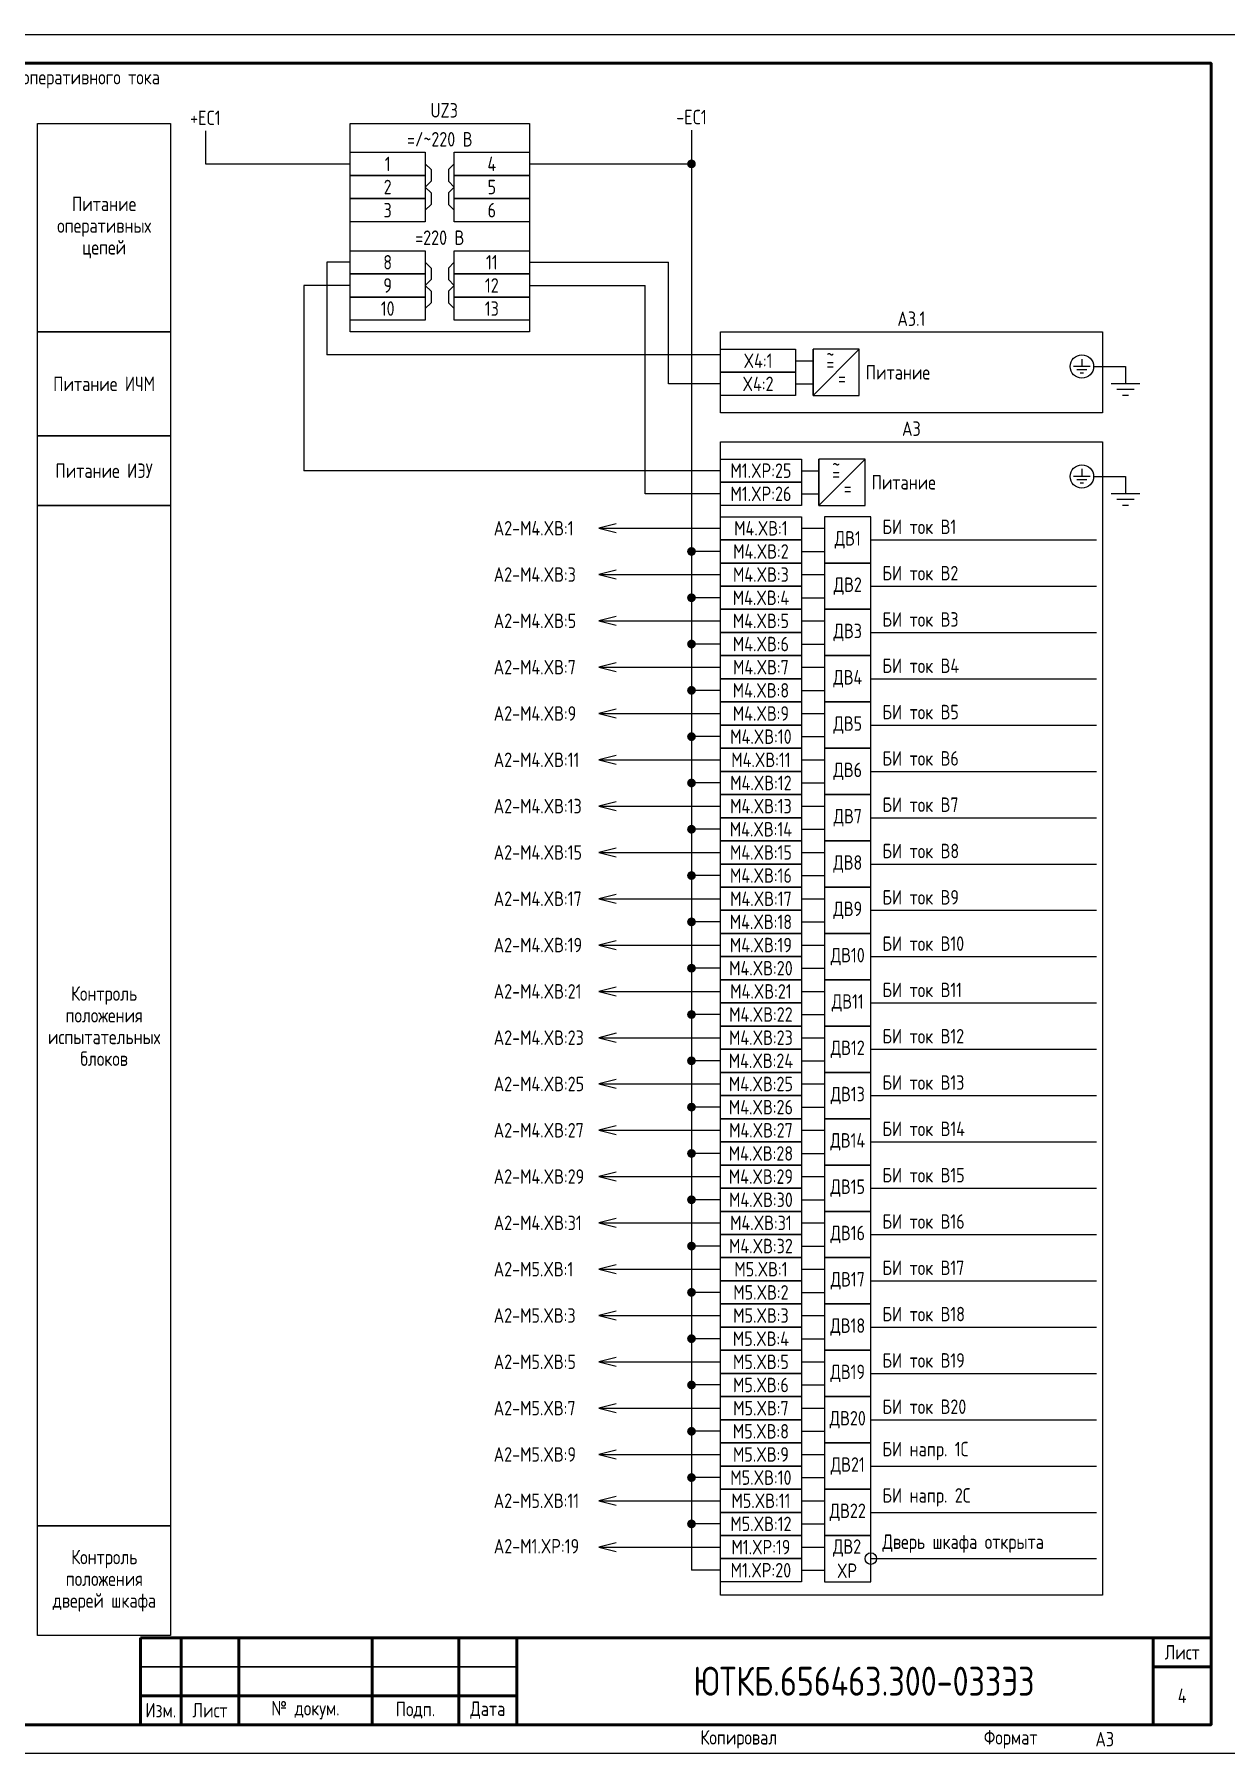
# Model space of a CAD drawing. Header units: millimetres. Extents: x -1050 to 7068, y 0 to 517.
# Drawn here: x 1471.8 to 1677.7, y 0 to 297 of the extents above; entities that cross this region are included whole.
import ezdxf

# ---------------------------------------------------------------- set-up
doc = ezdxf.new("R2010")
doc.units = ezdxf.units.MM
doc.styles.add('Gost_type_A', font='GOST_A.TTF')

# ---------------------------------------------------------------- blocks, each defined once
blk = doc.blocks.new('Формат_А3')
blk.add_lwpolyline([(-420, 297), (0, 297), (0, 0), (-420, 0)], close=True)
at = {"lineweight": 50}
blk.add_lwpolyline([(-400, 292), (-5, 292), (-5, 5), (-400, 5)], close=True, dxfattribs=at)
blk = doc.blocks.new('Штамп малый нижний')
at = {"lineweight": 50}
for points in [[(-185, 15), (-178, 15), (-178, 5), (-185, 5)], [(-178, 15), (-168, 15), (-168, 5), (-178, 5)], [(-168, 15), (-145, 15), (-145, 5), (-168, 5)], [(-145, 15), (-130, 15), (-130, 5), (-145, 5)], [(-130, 15), (-120, 15), (-120, 5), (-130, 5)], [(-120, 15), (-10, 15), (-10, 0), (-120, 0)], [(-10, 15), (0, 15), (0, 10), (-10, 10)], [(-10, 10), (0, 10), (0, 0), (-10, 0)], [(-185, 5), (-178, 5), (-178, 0), (-185, 0)], [(-178, 5), (-168, 5), (-168, 0), (-178, 0)], [(-168, 5), (-145, 5), (-145, 0), (-168, 0)], [(-145, 5), (-130, 5), (-130, 0), (-145, 0)], [(-130, 5), (-120, 5), (-120, 0), (-130, 0)]]:
    blk.add_lwpolyline(points, close=True, dxfattribs=at)
for points in [[(-185, 15), (-178, 15), (-178, 10), (-185, 10)], [(-178, 15), (-168, 15), (-168, 10), (-178, 10)], [(-168, 15), (-145, 15), (-145, 10), (-168, 10)], [(-145, 15), (-130, 15), (-130, 10), (-145, 10)], [(-130, 15), (-120, 15), (-120, 10), (-130, 10)], [(-185, 10), (-178, 10), (-178, 5), (-185, 5)], [(-178, 10), (-168, 10), (-168, 5), (-178, 5)], [(-168, 10), (-145, 10), (-145, 5), (-168, 5)], [(-145, 10), (-130, 10), (-130, 5), (-145, 5)], [(-130, 10), (-120, 10), (-120, 5), (-130, 5)]]:
    blk.add_lwpolyline(points, close=True)
at = {"char_height": 2.5, "style": 'Gost_type_A'}
for s, insert, width, attachment_point in [('Лист', (-5, 12.5), 10, 5), ('Изм.', (-181.5, 2.5), 7, 5), ('Лист', (-173, 2.5), 10, 5), ('№ докум.', (-156.5, 2.5), 23, 5), ('Подп.', (-137.5, 2.5), 15, 5), ('Дата', (-125, 2.5), 10, 5), ('Копировал', (-75, -2.53), 13.1202, 6), ('Формат', (-30, -2.53), 13.1202, 6)]:
    blk.add_mtext(s, dxfattribs=dict(at, insert=insert, width=width, attachment_point=attachment_point))
blk = doc.blocks.new('POINT')
at = {"const_width": 0.75}
blk.add_lwpolyline([(-0.375, 0, 1), (0.375, 0, 1)], format="xyb", close=True, dxfattribs=at)

msp = doc.modelspace()

# ---------------------------------------------------------------- linework, layer by layer
for p, q in [((1501.39, 280.34), (1501.39, 274.63)), ((1585.39, 280.47), (1585.39, 31.68)), ((1501.39, 274.63), (1526.39, 274.63)), ((1557.39, 274.63), (1585.39, 274.63)), ((1526.39, 257.63), (1522.39, 257.63)), ((1522.39, 257.63), (1522.39, 241.63)), ((1557.39, 257.63), (1581.39, 257.63)), ((1581.39, 236.63), (1581.39, 257.63)), ((1518.39, 253.63), (1518.39, 221.63)), ((1526.39, 253.63), (1518.39, 253.63)), ((1557.39, 253.63), (1577.39, 253.63)), ((1577.39, 217.63), (1577.39, 253.63)), ((1590.39, 241.63), (1522.39, 241.63)), ((1606.39, 234.63), (1606.39, 242.63)), ((1606.39, 234.63), (1614.39, 242.63)), ((1654.88, 239.63), (1660.39, 239.63)), ((1590.39, 236.63), (1581.39, 236.63)), ((1607.39, 215.63), (1607.39, 223.63)), ((1607.39, 215.63), (1615.39, 223.63)), ((1590.39, 221.63), (1518.39, 221.63)), ((1654.88, 220.63), (1660.39, 220.63)), ((1590.39, 217.63), (1577.39, 217.63)), ((1569.39, 211.68), (1590.39, 211.68)), ((1604.39, 211.68), (1608.39, 211.68)), ((1616.39, 209.68), (1655.39, 209.68)), ((1590.39, 207.68), (1585.39, 207.68)), ((1604.39, 207.68), (1608.39, 207.68)), ((1569.39, 203.68), (1590.39, 203.68)), ((1604.39, 203.68), (1608.39, 203.68)), ((1590.39, 199.68), (1585.39, 199.68)), ((1604.39, 199.68), (1608.39, 199.68)), ((1616.39, 201.68), (1655.39, 201.68)), ((1569.39, 195.68), (1590.39, 195.68)), ((1604.39, 195.68), (1608.39, 195.68)), ((1616.39, 193.68), (1655.39, 193.68)), ((1590.39, 191.68), (1585.39, 191.68)), ((1604.39, 191.68), (1608.39, 191.68)), ((1569.39, 187.68), (1590.39, 187.68)), ((1604.39, 187.68), (1608.39, 187.68)), ((1616.39, 185.68), (1655.39, 185.68)), ((1590.39, 183.68), (1585.39, 183.68)), ((1604.39, 183.68), (1608.39, 183.68)), ((1569.39, 179.68), (1590.39, 179.68)), ((1604.39, 179.68), (1608.39, 179.68)), ((1590.39, 175.68), (1585.39, 175.68)), ((1604.39, 175.68), (1608.39, 175.68)), ((1616.39, 177.68), (1655.39, 177.68)), ((1569.39, 171.68), (1590.39, 171.68)), ((1604.39, 171.68), (1608.39, 171.68)), ((1616.39, 169.68), (1655.39, 169.68)), ((1590.39, 167.68), (1585.39, 167.68)), ((1604.39, 167.68), (1608.39, 167.68)), ((1569.39, 163.68), (1590.39, 163.68)), ((1604.39, 163.68), (1608.39, 163.68)), ((1616.39, 161.68), (1655.39, 161.68)), ((1590.39, 159.68), (1585.39, 159.68)), ((1604.39, 159.68), (1608.39, 159.68)), ((1569.39, 155.68), (1590.39, 155.68)), ((1604.39, 155.68), (1608.39, 155.68)), ((1590.39, 151.68), (1585.39, 151.68)), ((1604.39, 151.68), (1608.39, 151.68)), ((1616.39, 153.68), (1655.39, 153.68)), ((1569.39, 147.68), (1590.39, 147.68)), ((1604.39, 147.68), (1608.39, 147.68)), ((1616.39, 145.68), (1655.39, 145.68)), ((1590.39, 143.68), (1585.39, 143.68)), ((1604.39, 143.68), (1608.39, 143.68)), ((1569.39, 139.68), (1590.39, 139.68)), ((1604.39, 139.68), (1608.39, 139.68)), ((1616.39, 137.68), (1655.39, 137.68)), ((1590.39, 135.68), (1585.39, 135.68)), ((1604.39, 135.68), (1608.39, 135.68)), ((1569.39, 131.68), (1590.39, 131.68)), ((1604.39, 131.68), (1608.39, 131.68)), ((1616.39, 129.68), (1655.39, 129.68)), ((1590.39, 127.68), (1585.39, 127.68)), ((1604.39, 127.68), (1608.39, 127.68)), ((1569.39, 123.68), (1590.39, 123.68)), ((1604.39, 123.68), (1608.39, 123.68)), ((1590.39, 119.68), (1585.39, 119.68)), ((1604.39, 119.68), (1608.39, 119.68)), ((1616.39, 121.68), (1655.39, 121.68)), ((1569.39, 115.68), (1590.39, 115.68)), ((1604.39, 115.68), (1608.39, 115.68)), ((1616.39, 113.68), (1655.39, 113.68)), ((1590.39, 111.68), (1585.39, 111.68)), ((1604.39, 111.68), (1608.39, 111.68)), ((1569.39, 107.68), (1590.39, 107.68)), ((1604.39, 107.68), (1608.39, 107.68)), ((1616.39, 105.68), (1655.39, 105.68)), ((1590.39, 103.68), (1585.39, 103.68)), ((1604.39, 103.68), (1608.39, 103.68)), ((1569.39, 99.68), (1590.39, 99.68)), ((1604.39, 99.68), (1608.39, 99.68)), ((1590.39, 95.68), (1585.39, 95.68)), ((1604.39, 95.68), (1608.39, 95.68)), ((1616.39, 97.68), (1655.39, 97.68)), ((1569.39, 91.68), (1590.39, 91.68)), ((1604.39, 91.68), (1608.39, 91.68)), ((1616.39, 89.68), (1655.39, 89.68)), ((1590.39, 87.68), (1585.39, 87.68)), ((1604.39, 87.68), (1608.39, 87.68)), ((1569.39, 83.68), (1590.39, 83.68)), ((1604.39, 83.68), (1608.39, 83.68)), ((1616.39, 81.68), (1655.39, 81.68)), ((1590.39, 79.68), (1585.39, 79.68)), ((1604.39, 79.68), (1608.39, 79.68)), ((1569.39, 75.68), (1590.39, 75.68)), ((1604.39, 75.68), (1608.39, 75.68)), ((1590.39, 71.68), (1585.39, 71.68)), ((1604.39, 71.68), (1608.39, 71.68)), ((1616.39, 73.68), (1655.39, 73.68)), ((1569.39, 67.68), (1590.39, 67.68)), ((1604.39, 67.68), (1608.39, 67.68)), ((1616.39, 65.68), (1655.39, 65.68)), ((1590.39, 63.68), (1585.39, 63.68)), ((1604.39, 63.68), (1608.39, 63.68)), ((1569.39, 59.68), (1590.39, 59.68)), ((1604.39, 59.68), (1608.39, 59.68)), ((1616.39, 57.68), (1655.39, 57.68)), ((1590.39, 55.68), (1585.39, 55.68)), ((1604.39, 55.68), (1608.39, 55.68)), ((1569.39, 51.68), (1590.39, 51.68)), ((1604.39, 51.68), (1608.39, 51.68)), ((1590.39, 47.68), (1585.39, 47.68)), ((1604.39, 47.68), (1608.39, 47.68)), ((1616.39, 49.68), (1655.39, 49.68)), ((1569.39, 43.68), (1590.39, 43.68)), ((1604.39, 43.68), (1608.39, 43.68)), ((1616.39, 41.68), (1655.39, 41.68)), ((1590.39, 39.68), (1585.39, 39.68)), ((1604.39, 39.68), (1608.39, 39.68)), ((1569.39, 35.68), (1590.39, 35.68)), ((1604.39, 35.68), (1608.39, 35.68)), ((1616.39, 33.68), (1655.39, 33.68)), ((1590.39, 31.68), (1585.39, 31.68)), ((1604.39, 31.68), (1608.39, 31.68))]:
    msp.add_line(p, q)
at = {"ltscale": 4}
for p, q in [((1603.39, 240.63), (1606.39, 240.63)), ((1603.39, 236.63), (1606.39, 236.63)), ((1604.39, 221.63), (1607.39, 221.63)), ((1604.39, 217.63), (1607.39, 217.63))]:
    msp.add_line(p, q, dxfattribs=at)
at = {"ltscale": 4.32}
for p, q in [((1652.86, 240.92), (1652.86, 239.63)), ((1654.28, 239.63), (1651.43, 239.63)), ((1653.71, 239.06), (1652, 239.06)), ((1653.14, 238.49), (1652.57, 238.49)), ((1660.39, 239.63), (1660.39, 236.63)), ((1662.89, 236.63), (1657.89, 236.63)), ((1661.89, 235.63), (1658.89, 235.63)), ((1660.89, 234.63), (1659.89, 234.63)), ((1654.28, 220.63), (1651.43, 220.63)), ((1653.71, 220.06), (1652, 220.06)), ((1652.86, 221.92), (1652.86, 220.63)), ((1660.39, 220.63), (1660.39, 217.63)), ((1653.14, 219.49), (1652.57, 219.49)), ((1662.89, 217.63), (1657.89, 217.63)), ((1661.89, 216.63), (1658.89, 216.63)), ((1660.89, 215.63), (1659.89, 215.63))]:
    msp.add_line(p, q, dxfattribs=at)
for points in [[(1495.39, 245.63), (1472.39, 245.63), (1472.39, 281.63), (1495.39, 281.63)], [(1526.39, 281.63), (1557.39, 281.63), (1557.39, 245.63), (1526.39, 245.63)], [(1526.39, 276.63), (1539.39, 276.63), (1539.39, 272.63), (1526.39, 272.63)], [(1544.39, 276.63), (1557.39, 276.63), (1557.39, 272.63), (1544.39, 272.63)], [(1526.39, 272.63), (1539.39, 272.63), (1539.39, 268.63), (1526.39, 268.63)], [(1544.39, 272.63), (1557.39, 272.63), (1557.39, 268.63), (1544.39, 268.63)], [(1526.39, 268.63), (1539.39, 268.63), (1539.39, 264.63), (1526.39, 264.63)], [(1544.39, 268.63), (1557.39, 268.63), (1557.39, 264.63), (1544.39, 264.63)], [(1526.39, 259.63), (1539.39, 259.63), (1539.39, 255.63), (1526.39, 255.63)], [(1544.39, 259.63), (1557.39, 259.63), (1557.39, 255.63), (1544.39, 255.63)], [(1526.39, 255.63), (1539.39, 255.63), (1539.39, 251.63), (1526.39, 251.63)], [(1544.39, 255.63), (1557.39, 255.63), (1557.39, 251.63), (1544.39, 251.63)], [(1526.39, 251.63), (1539.39, 251.63), (1539.39, 247.63), (1526.39, 247.63)], [(1544.39, 251.63), (1557.39, 251.63), (1557.39, 247.63), (1544.39, 247.63)], [(1495.39, 227.63), (1472.39, 227.63), (1472.39, 245.63), (1495.39, 245.63)], [(1590.39, 245.63), (1656.39, 245.63), (1656.39, 231.63), (1590.39, 231.63)], [(1590.39, 242.63), (1603.39, 242.63), (1603.39, 238.63), (1590.39, 238.63)], [(1590.39, 238.63), (1603.39, 238.63), (1603.39, 234.63), (1590.39, 234.63)], [(1495.39, 215.63), (1472.39, 215.63), (1472.39, 227.63), (1495.39, 227.63)], [(1590.39, 226.63), (1656.39, 226.63), (1656.39, 27.39), (1590.39, 27.39)], [(1590.39, 223.63), (1604.39, 223.63), (1604.39, 219.63), (1590.39, 219.63)], [(1590.39, 219.63), (1604.39, 219.63), (1604.39, 215.63), (1590.39, 215.63)], [(1495.39, 39.33), (1472.39, 39.33), (1472.39, 215.63), (1495.39, 215.63)], [(1590.39, 213.68), (1604.39, 213.68), (1604.39, 209.68), (1590.39, 209.68)], [(1590.39, 209.68), (1604.39, 209.68), (1604.39, 205.68), (1590.39, 205.68)], [(1590.39, 205.68), (1604.39, 205.68), (1604.39, 201.68), (1590.39, 201.68)], [(1590.39, 201.68), (1604.39, 201.68), (1604.39, 197.68), (1590.39, 197.68)], [(1590.39, 197.68), (1604.39, 197.68), (1604.39, 193.68), (1590.39, 193.68)], [(1590.39, 193.68), (1604.39, 193.68), (1604.39, 189.68), (1590.39, 189.68)], [(1590.39, 189.68), (1604.39, 189.68), (1604.39, 185.68), (1590.39, 185.68)], [(1590.39, 185.68), (1604.39, 185.68), (1604.39, 181.68), (1590.39, 181.68)], [(1590.39, 181.68), (1604.39, 181.68), (1604.39, 177.68), (1590.39, 177.68)], [(1590.39, 177.68), (1604.39, 177.68), (1604.39, 173.68), (1590.39, 173.68)], [(1590.39, 173.68), (1604.39, 173.68), (1604.39, 169.68), (1590.39, 169.68)], [(1590.39, 169.68), (1604.39, 169.68), (1604.39, 165.68), (1590.39, 165.68)], [(1590.39, 165.68), (1604.39, 165.68), (1604.39, 161.68), (1590.39, 161.68)], [(1590.39, 161.68), (1604.39, 161.68), (1604.39, 157.68), (1590.39, 157.68)], [(1590.39, 157.68), (1604.39, 157.68), (1604.39, 153.68), (1590.39, 153.68)], [(1590.39, 153.68), (1604.39, 153.68), (1604.39, 149.68), (1590.39, 149.68)], [(1590.39, 149.68), (1604.39, 149.68), (1604.39, 145.68), (1590.39, 145.68)], [(1590.39, 145.68), (1604.39, 145.68), (1604.39, 141.68), (1590.39, 141.68)], [(1590.39, 141.68), (1604.39, 141.68), (1604.39, 137.68), (1590.39, 137.68)], [(1590.39, 137.68), (1604.39, 137.68), (1604.39, 133.68), (1590.39, 133.68)], [(1590.39, 133.68), (1604.39, 133.68), (1604.39, 129.68), (1590.39, 129.68)], [(1590.39, 129.68), (1604.39, 129.68), (1604.39, 125.68), (1590.39, 125.68)], [(1590.39, 125.68), (1604.39, 125.68), (1604.39, 121.68), (1590.39, 121.68)], [(1590.39, 121.68), (1604.39, 121.68), (1604.39, 117.68), (1590.39, 117.68)], [(1590.39, 117.68), (1604.39, 117.68), (1604.39, 113.68), (1590.39, 113.68)], [(1590.39, 113.68), (1604.39, 113.68), (1604.39, 109.68), (1590.39, 109.68)], [(1590.39, 109.68), (1604.39, 109.68), (1604.39, 105.68), (1590.39, 105.68)], [(1590.39, 105.68), (1604.39, 105.68), (1604.39, 101.68), (1590.39, 101.68)], [(1590.39, 101.68), (1604.39, 101.68), (1604.39, 97.68), (1590.39, 97.68)], [(1590.39, 97.68), (1604.39, 97.68), (1604.39, 93.68), (1590.39, 93.68)], [(1590.39, 93.68), (1604.39, 93.68), (1604.39, 89.68), (1590.39, 89.68)], [(1590.39, 89.68), (1604.39, 89.68), (1604.39, 85.68), (1590.39, 85.68)], [(1590.39, 85.68), (1604.39, 85.68), (1604.39, 81.68), (1590.39, 81.68)], [(1590.39, 81.68), (1604.39, 81.68), (1604.39, 77.68), (1590.39, 77.68)], [(1590.39, 77.68), (1604.39, 77.68), (1604.39, 73.68), (1590.39, 73.68)], [(1590.39, 73.68), (1604.39, 73.68), (1604.39, 69.68), (1590.39, 69.68)], [(1590.39, 69.68), (1604.39, 69.68), (1604.39, 65.68), (1590.39, 65.68)], [(1590.39, 65.68), (1604.39, 65.68), (1604.39, 61.68), (1590.39, 61.68)], [(1590.39, 61.68), (1604.39, 61.68), (1604.39, 57.68), (1590.39, 57.68)], [(1590.39, 57.68), (1604.39, 57.68), (1604.39, 53.68), (1590.39, 53.68)], [(1590.39, 53.68), (1604.39, 53.68), (1604.39, 49.68), (1590.39, 49.68)], [(1590.39, 49.68), (1604.39, 49.68), (1604.39, 45.68), (1590.39, 45.68)], [(1590.39, 45.68), (1604.39, 45.68), (1604.39, 41.68), (1590.39, 41.68)], [(1590.39, 41.68), (1604.39, 41.68), (1604.39, 37.68), (1590.39, 37.68)], [(1495.39, 20.42), (1472.39, 20.42), (1472.39, 39.33), (1495.39, 39.33)], [(1590.39, 37.68), (1604.39, 37.68), (1604.39, 33.68), (1590.39, 33.68)], [(1590.39, 33.68), (1604.39, 33.68), (1604.39, 29.68), (1590.39, 29.68)]]:
    msp.add_lwpolyline(points, close=True)
for points in [[(1539.39, 274.63), (1540.39, 273.63), (1540.39, 271.63), (1539.39, 270.63)], [(1544.39, 274.63), (1543.39, 273.63), (1543.39, 271.63), (1544.39, 270.63)], [(1539.39, 270.63), (1540.39, 269.63), (1540.39, 267.63), (1539.39, 266.63)], [(1544.39, 270.63), (1543.39, 269.63), (1543.39, 267.63), (1544.39, 266.63)], [(1539.39, 257.63), (1540.39, 256.63), (1540.39, 254.63), (1539.39, 253.63)], [(1544.39, 257.63), (1543.39, 256.63), (1543.39, 254.63), (1544.39, 253.63)], [(1539.39, 253.63), (1540.39, 252.63), (1540.39, 250.63), (1539.39, 249.63)], [(1544.39, 253.63), (1543.39, 252.63), (1543.39, 250.63), (1544.39, 249.63)], [(1572.39, 212.43), (1569.39, 211.68), (1572.39, 210.93)], [(1572.39, 204.43), (1569.39, 203.68), (1572.39, 202.93)], [(1572.39, 196.43), (1569.39, 195.68), (1572.39, 194.93)], [(1572.39, 188.43), (1569.39, 187.68), (1572.39, 186.93)], [(1572.39, 180.43), (1569.39, 179.68), (1572.39, 178.93)], [(1572.39, 172.43), (1569.39, 171.68), (1572.39, 170.93)], [(1572.39, 164.43), (1569.39, 163.68), (1572.39, 162.93)], [(1572.39, 156.43), (1569.39, 155.68), (1572.39, 154.93)], [(1572.39, 148.43), (1569.39, 147.68), (1572.39, 146.93)], [(1572.39, 140.43), (1569.39, 139.68), (1572.39, 138.93)], [(1572.39, 132.43), (1569.39, 131.68), (1572.39, 130.93)], [(1572.39, 124.43), (1569.39, 123.68), (1572.39, 122.93)], [(1572.39, 116.43), (1569.39, 115.68), (1572.39, 114.93)], [(1572.39, 108.43), (1569.39, 107.68), (1572.39, 106.93)], [(1572.39, 100.43), (1569.39, 99.68), (1572.39, 98.93)], [(1572.39, 92.43), (1569.39, 91.68), (1572.39, 90.93)], [(1572.39, 84.43), (1569.39, 83.68), (1572.39, 82.93)], [(1572.39, 76.43), (1569.39, 75.68), (1572.39, 74.93)], [(1572.39, 68.43), (1569.39, 67.68), (1572.39, 66.93)], [(1572.39, 60.43), (1569.39, 59.68), (1572.39, 58.93)], [(1572.39, 52.43), (1569.39, 51.68), (1572.39, 50.93)], [(1572.39, 44.43), (1569.39, 43.68), (1572.39, 42.93)], [(1572.39, 36.43), (1569.39, 35.68), (1572.39, 34.93)]]:
    msp.add_lwpolyline(points)
at = {"ltscale": 4}
for points in [[(1606.39, 234.63), (1614.39, 234.63), (1614.39, 242.63), (1606.39, 242.63)], [(1607.39, 215.63), (1615.39, 215.63), (1615.39, 223.63), (1607.39, 223.63)], [(1608.39, 205.68), (1616.39, 205.68), (1616.39, 213.68), (1608.39, 213.68)], [(1608.39, 197.68), (1616.39, 197.68), (1616.39, 205.68), (1608.39, 205.68)], [(1608.39, 189.68), (1616.39, 189.68), (1616.39, 197.68), (1608.39, 197.68)], [(1608.39, 181.68), (1616.39, 181.68), (1616.39, 189.68), (1608.39, 189.68)], [(1608.39, 173.68), (1616.39, 173.68), (1616.39, 181.68), (1608.39, 181.68)], [(1608.39, 165.68), (1616.39, 165.68), (1616.39, 173.68), (1608.39, 173.68)], [(1608.39, 157.68), (1616.39, 157.68), (1616.39, 165.68), (1608.39, 165.68)], [(1608.39, 149.68), (1616.39, 149.68), (1616.39, 157.68), (1608.39, 157.68)], [(1608.39, 141.68), (1616.39, 141.68), (1616.39, 149.68), (1608.39, 149.68)], [(1608.39, 133.68), (1616.39, 133.68), (1616.39, 141.68), (1608.39, 141.68)], [(1608.39, 125.68), (1616.39, 125.68), (1616.39, 133.68), (1608.39, 133.68)], [(1608.39, 117.68), (1616.39, 117.68), (1616.39, 125.68), (1608.39, 125.68)], [(1608.39, 109.68), (1616.39, 109.68), (1616.39, 117.68), (1608.39, 117.68)], [(1608.39, 101.68), (1616.39, 101.68), (1616.39, 109.68), (1608.39, 109.68)], [(1608.39, 93.68), (1616.39, 93.68), (1616.39, 101.68), (1608.39, 101.68)], [(1608.39, 85.68), (1616.39, 85.68), (1616.39, 93.68), (1608.39, 93.68)], [(1608.39, 77.68), (1616.39, 77.68), (1616.39, 85.68), (1608.39, 85.68)], [(1608.39, 69.68), (1616.39, 69.68), (1616.39, 77.68), (1608.39, 77.68)], [(1608.39, 61.68), (1616.39, 61.68), (1616.39, 69.68), (1608.39, 69.68)], [(1608.39, 53.68), (1616.39, 53.68), (1616.39, 61.68), (1608.39, 61.68)], [(1608.39, 45.68), (1616.39, 45.68), (1616.39, 53.68), (1608.39, 53.68)], [(1608.39, 37.68), (1616.39, 37.68), (1616.39, 45.68), (1608.39, 45.68)], [(1608.39, 29.68), (1616.39, 29.68), (1616.39, 37.68), (1608.39, 37.68)]]:
    msp.add_lwpolyline(points, close=True, dxfattribs=at)
for centre, radius in [((1652.86, 239.63), 2.02), ((1652.86, 220.63), 2.02), ((1616.39, 33.68), 1)]:
    msp.add_circle(centre, radius)

# ---------------------------------------------------------------- block references
for name, p in [('Формат_А3', (1680.19, 0)), ('POINT', (1585.39, 207.68)), ('POINT', (1585.39, 199.68)), ('POINT', (1585.39, 191.68)), ('POINT', (1585.39, 183.68)), ('POINT', (1585.39, 175.68)), ('POINT', (1585.39, 167.68)), ('POINT', (1585.39, 159.68)), ('POINT', (1585.39, 151.68)), ('POINT', (1585.39, 143.68)), ('POINT', (1585.39, 135.68)), ('POINT', (1585.39, 127.68)), ('POINT', (1585.39, 119.68)), ('POINT', (1585.39, 111.68)), ('POINT', (1585.39, 103.68)), ('POINT', (1585.39, 95.68)), ('POINT', (1585.39, 87.68)), ('POINT', (1585.39, 79.68)), ('POINT', (1585.39, 71.68)), ('POINT', (1585.39, 63.68)), ('POINT', (1585.39, 55.68)), ('POINT', (1585.39, 47.68)), ('POINT', (1585.39, 39.68)), ('Штамп малый нижний', (1675.19, 5))]:
    msp.add_blockref(name, p)
at = {"xscale": -1}
msp.add_blockref('POINT', (1585.39, 274.63), dxfattribs=at)
at = {"rotation": 180}
msp.add_blockref('POINT', (1585.39, 274.63), dxfattribs=at)

# ---------------------------------------------------------------- texts
at = {"char_height": 2.5, "style": 'Gost_type_A'}
for s, insert, width, attachment_point, line_spacing_factor in [('Цепи оперативного тока', (1477.69, 289.27), 395, 5, 0.9), ('UZ3', (1542.66, 282.63), 31, 8, 0.9), ('=/~220 В', (1541.89, 277.63), 31, 8, 0.9), ('Питание оперативных цепей', (1483.89, 263.63), 23, 5, 0.9), ('=220 В', (1541.89, 260.63), 31, 8, 0.9), ('A3.1', (1623.39, 246.63), 66, 8, 0.9), ('Питание ИЧМ', (1483.89, 236.63), 23, 5, 0.9), ('A3', (1623.39, 227.63), 66, 8, 0.9), ('Питание ИЭУ', (1483.89, 221.63), 23, 5, 0.9), ('A2-M4.XВ:1', (1551.21, 211.68), 31, 4, 0.8), ('A2-M4.XВ:3', (1551.21, 203.68), 31, 4, 0.8), ('A2-M4.XВ:5', (1551.21, 195.68), 31, 4, 0.8), ('A2-M4.XВ:7', (1551.21, 187.68), 31, 4, 0.8), ('A2-M4.XВ:9', (1551.21, 179.68), 31, 4, 0.8), ('A2-M4.XВ:11', (1551.21, 171.68), 31, 4, 0.8), ('A2-M4.XВ:13', (1551.21, 163.68), 31, 4, 0.8), ('A2-M4.XВ:15', (1551.21, 155.68), 31, 4, 0.8), ('A2-M4.XВ:17', (1551.21, 147.68), 31, 4, 0.8), ('A2-M4.XВ:19', (1551.21, 139.68), 31, 4, 0.8), ('Контроль положения\\Pиспытательных блоков', (1483.89, 125.68), 23, 5, 0.9), ('A2-M4.XВ:21', (1551.21, 131.68), 31, 4, 0.8), ('A2-M4.XВ:23', (1551.21, 123.68), 31, 4, 0.8), ('A2-M4.XВ:25', (1551.21, 115.68), 31, 4, 0.8), ('A2-M4.XВ:27', (1551.21, 107.68), 31, 4, 0.8), ('A2-M4.XВ:29', (1551.21, 99.68), 31, 4, 0.8), ('A2-M4.XВ:31', (1551.21, 91.68), 31, 4, 0.8), ('A2-M5.XВ:1', (1551.21, 83.68), 31, 4, 0.8), ('A2-M5.XВ:3', (1551.21, 75.68), 31, 4, 0.8), ('A2-M5.XВ:5', (1551.21, 67.68), 31, 4, 0.8), ('A2-M5.XВ:7', (1551.21, 59.68), 31, 4, 0.8), ('A2-M5.XВ:9', (1551.21, 51.68), 31, 4, 0.8), ('A2-M5.XВ:11', (1551.21, 43.68), 31, 4, 0.8), ('A2-M1.XP:19', (1551.23, 35.82), 31, 4, 0.8), ('Контроль положения\\Pдверей шкафа', (1483.93, 29.87), 23.0748, 5, 0.9)]:
    msp.add_mtext(s, dxfattribs=dict(at, insert=insert, width=width, attachment_point=attachment_point, line_spacing_factor=line_spacing_factor))
at = {"style": 'Gost_type_A'}
for s, insert, char_height, width, attachment_point in [('+EC1', (1501.39, 281.34), 2.5, 16.3548, 8), ('-EC1', (1585.39, 281.47), 2.5, 21.0879, 8), ('1', (1532.89, 274.63), 2.5, 13, 5), ('4', (1550.89, 274.63), 2.5, 13, 5), ('2', (1532.89, 270.63), 2.5, 13, 5), ('5', (1550.89, 270.63), 2.5, 13, 5), ('3', (1532.89, 266.63), 2.5, 13, 5), ('6', (1550.89, 266.63), 2.5, 13, 5), ('8', (1532.89, 257.63), 2.5, 13, 5), ('11', (1550.89, 257.63), 2.5, 13, 5), ('9', (1532.89, 253.63), 2.5, 13, 5), ('12', (1550.89, 253.63), 2.5, 13, 5), ('10', (1532.89, 249.63), 2.5, 13, 5), ('13', (1550.89, 249.63), 2.5, 13, 5), ('X4:1', (1596.89, 240.63), 2.5, 13, 5), ('~', (1609.39, 241.67), 2.5, 2.7, 5), ('X4:2', (1596.89, 236.63), 2.5, 13, 5), ('=', (1609.39, 240.17), 2.5, 6, 5), ('=', (1611.39, 237.63), 2.5, 6, 5), ('Питание', (1621.06, 238.62), 2.5, 11.3452, 5), ('M1.XP:25', (1597.39, 221.63), 2.5, 13.9956, 5), ('~', (1610.39, 222.67), 2.5, 2.7, 5), ('=', (1610.39, 221.17), 2.5, 6, 5), ('Питание', (1622.06, 219.62), 2.5, 11.3452, 5), ('M1.XP:26', (1597.39, 217.63), 2.5, 13.9956, 5), ('=', (1612.39, 218.63), 2.5, 6, 5), ('M4.XВ:1', (1597.39, 211.68), 2.5, 14, 5), ('ДВ1', (1612.39, 209.68), 2.5, 7.9998, 5), ('БИ ток В1', (1618.39, 210.68), 2.5, 27.8465, 7), ('M4.XВ:2', (1597.39, 207.68), 2.5, 14, 5), ('M4.XВ:3', (1597.39, 203.68), 2.5, 14, 5), ('БИ ток В2', (1618.39, 202.68), 2.5, 27.8465, 7), ('ДВ2', (1612.39, 201.68), 2.5, 7.9998, 5), ('M4.XВ:4', (1597.39, 199.68), 2.5, 14, 5), ('M4.XВ:5', (1597.39, 195.68), 2.5, 14, 5), ('БИ ток В3', (1618.39, 194.68), 2.5, 31.722, 7), ('ДВ3', (1612.39, 193.68), 2.5, 7.9998, 5), ('M4.XВ:6', (1597.39, 191.68), 2.5, 14, 5), ('M4.XВ:7', (1597.39, 187.68), 2.5, 14, 5), ('ДВ4', (1612.39, 185.68), 2.5, 7.9998, 5), ('БИ ток В4', (1618.39, 186.68), 2.5, 35.3442, 7), ('M4.XВ:8', (1597.39, 183.68), 2.5, 14, 5), ('БИ ток В5', (1618.39, 178.68), 2.5, 33.6483, 7), ('M4.XВ:9', (1597.39, 179.68), 2.5, 14, 5), ('ДВ5', (1612.39, 177.68), 2.5, 7.9998, 5), ('M4.XВ:10', (1597.39, 175.68), 2.5, 14, 5), ('M4.XВ:11', (1597.39, 171.68), 2.5, 14, 5), ('БИ ток В6', (1618.39, 170.68), 2.5, 33.6483, 7), ('ДВ6', (1612.39, 169.68), 2.5, 7.9998, 5), ('M4.XВ:12', (1597.39, 167.68), 2.5, 14, 5), ('M4.XВ:13', (1597.39, 163.68), 2.5, 14, 5), ('БИ ток В7', (1618.39, 162.68), 2.5, 27.8465, 7), ('M4.XВ:14', (1597.39, 159.68), 2.5, 14, 5), ('ДВ7', (1612.39, 161.68), 2.5, 7.9998, 5), ('M4.XВ:15', (1597.39, 155.68), 2.5, 14, 5), ('ДВ8', (1612.39, 153.68), 2.5, 7.9998, 5), ('БИ ток В8', (1618.39, 154.68), 2.5, 27.8465, 7), ('M4.XВ:16', (1597.39, 151.68), 2.5, 14, 5), ('M4.XВ:17', (1597.39, 147.68), 2.5, 14, 5), ('БИ ток В9', (1618.39, 146.68), 2.5, 27.8465, 7), ('ДВ9', (1612.39, 145.68), 2.5, 7.9998, 5), ('M4.XВ:18', (1597.39, 143.68), 2.5, 14, 5), ('M4.XВ:19', (1597.39, 139.68), 2.5, 14, 5), ('БИ ток В10', (1618.39, 138.68), 2.5, 27.8465, 7), ('M4.XВ:20', (1597.39, 135.68), 2.5, 14, 5), ('ДВ10', (1612.39, 137.68), 2.5, 7.9998, 5), ('M4.XВ:21', (1597.39, 131.68), 2.5, 14, 5), ('ДВ11', (1612.39, 129.68), 2.5, 7.9998, 5), ('БИ ток В11', (1618.39, 130.68), 2.5, 27.8465, 7), ('M4.XВ:22', (1597.39, 127.68), 2.5, 14, 5), ('M4.XВ:23', (1597.39, 123.68), 2.5, 14, 5), ('БИ ток В12', (1618.39, 122.68), 2.5, 27.8465, 7), ('ДВ12', (1612.39, 121.68), 2.5, 7.9998, 5), ('M4.XВ:24', (1597.39, 119.68), 2.5, 14, 5), ('M4.XВ:25', (1597.39, 115.68), 2.5, 14, 5), ('БИ ток В13', (1618.39, 114.68), 2.5, 27.8465, 7), ('M4.XВ:26', (1597.39, 111.68), 2.5, 14, 5), ('ДВ13', (1612.39, 113.68), 2.5, 7.9998, 5), ('M4.XВ:27', (1597.39, 107.68), 2.5, 14, 5), ('ДВ14', (1612.39, 105.68), 2.5, 7.9998, 5), ('БИ ток В14', (1618.39, 106.68), 2.5, 27.8465, 7), ('M4.XВ:28', (1597.39, 103.68), 2.5, 14, 5), ('БИ ток В15', (1618.39, 98.68), 2.5, 27.8465, 7), ('M4.XВ:29', (1597.39, 99.68), 2.5, 14, 5), ('ДВ15', (1612.39, 97.68), 2.5, 7.9998, 5), ('M4.XВ:30', (1597.39, 95.68), 2.5, 14, 5), ('M4.XВ:31', (1597.39, 91.68), 2.5, 14, 5), ('БИ ток В16', (1618.39, 90.68), 2.5, 27.8465, 7), ('ДВ16', (1612.39, 89.68), 2.5, 7.9998, 5), ('M4.XВ:32', (1597.39, 87.68), 2.5, 14, 5), ('M5.XВ:1', (1597.39, 83.68), 2.5, 14, 5), ('ДВ17', (1612.39, 81.68), 2.5, 7.9998, 5), ('БИ ток В17', (1618.39, 82.68), 2.5, 27.8465, 7), ('M5.XВ:2', (1597.39, 79.68), 2.5, 14, 5), ('M5.XВ:3', (1597.39, 75.68), 2.5, 14, 5), ('ДВ18', (1612.39, 73.68), 2.5, 7.9998, 5), ('БИ ток В18', (1618.39, 74.68), 2.5, 27.8465, 7), ('M5.XВ:4', (1597.39, 71.68), 2.5, 14, 5), ('M5.XВ:5', (1597.39, 67.68), 2.5, 14, 5), ('БИ ток В19', (1618.39, 66.68), 2.5, 31.722, 7), ('ДВ19', (1612.39, 65.68), 2.5, 7.9998, 5), ('M5.XВ:6', (1597.39, 63.68), 2.5, 14, 5), ('M5.XВ:7', (1597.39, 59.68), 2.5, 14, 5), ('БИ ток В20', (1618.39, 58.68), 2.5, 35.3442, 7), ('M5.XВ:8', (1597.39, 55.68), 2.5, 14, 5), ('ДВ20', (1612.39, 57.68), 2.5, 7.9998, 5), ('БИ напр. 1С', (1618.39, 50.68), 2.5, 33.6483, 7), ('M5.XВ:9', (1597.39, 51.68), 2.5, 14, 5), ('ДВ21', (1612.39, 49.68), 2.5, 7.9998, 5), ('M5.XВ:10', (1597.39, 47.68), 2.5, 14, 5), ('M5.XВ:11', (1597.39, 43.68), 2.5, 14, 5), ('БИ напр. 2С', (1618.39, 42.68), 2.5, 33.6483, 7), ('ДВ22', (1612.39, 41.68), 2.5, 7.9998, 5), ('M5.XВ:12', (1597.39, 39.68), 2.5, 14, 5), ('M1.XP:19', (1597.39, 35.68), 2.5, 14, 5), ('ДВ2 XP', (1612.27, 33.68), 2.5, 7.7588, 5), ('Дверь шкафа открыта', (1618.39, 34.68), 2.5, 37, 7), ('M1.XP:20', (1597.39, 31.68), 2.5, 14, 5), ('ЮТКБ.656463.300-033Э3', (1615.19, 12.5), 5, 120, 5), ('4', (1670.19, 10), 2.5, 10, 5), ('A3', (1655.19, 2.5), 2.5, 20, 4)]:
    msp.add_mtext(s, dxfattribs=dict(at, insert=insert, char_height=char_height, width=width, attachment_point=attachment_point))

doc.saveas('drawing.dxf')
